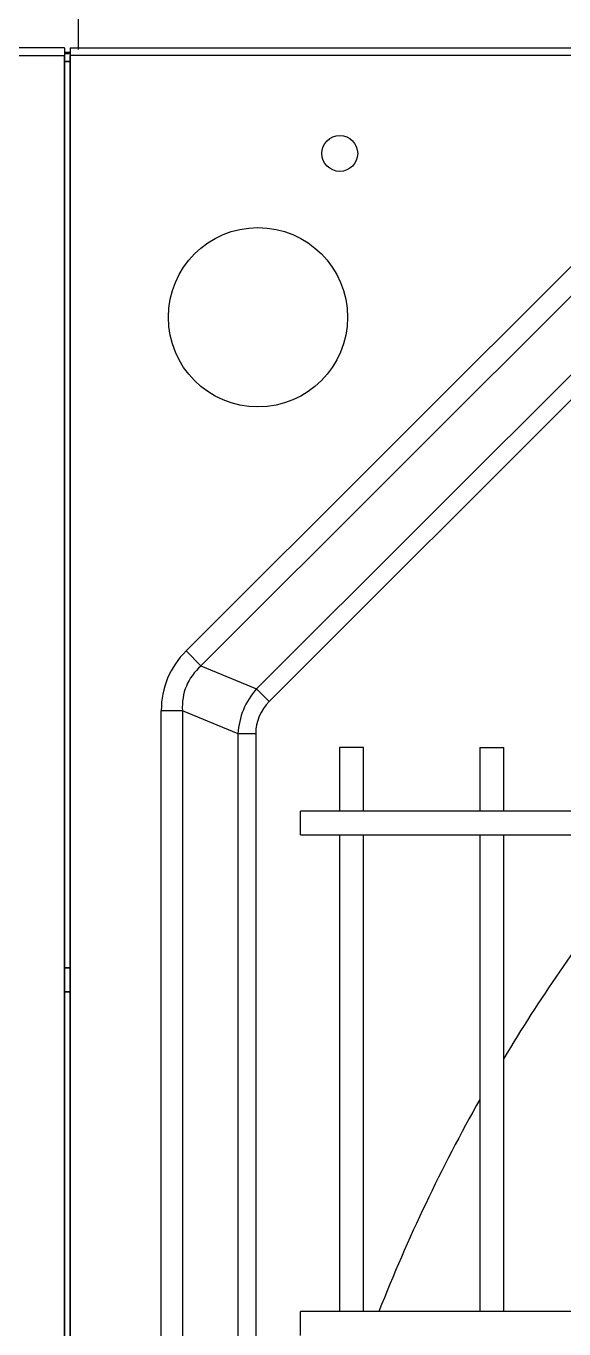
# Model space of a CAD drawing. Header units: millimetres. Extents: x 0 to 504600, y 0 to 118800.
# Drawn here: x 434015.5 to 434105.5, y 46226 to 46444 of the extents above; entities that cross this region are included whole.
import ezdxf

# ---------------------------------------------------------------- set-up
doc = ezdxf.new("R2010")
doc.units = ezdxf.units.MM
doc.header["$LTSCALE"] = 200
doc.layers.add('LG-AIRCON', color=240, linetype='Continuous')
doc.layers.add('LG-RLRG', color=3, linetype='Continuous')

# ---------------------------------------------------------------- blocks, each defined once
blk = doc.blocks.new('UXC')
at = {"layer": 'LG-AIRCON', "color": 0}
for p, q in [((390.35, 733), (390.35, 30)), ((390.35, 30), (390.35, 733)), ((391.35, 30), (391.35, 733)), ((391.35, 733), (391.35, 30)), ((371.59, 110.97), (371.59, 650.97)), ((375.12, 650.97), (375.12, 110.97)), ((359.31, 114.82), (359.31, 647.11)), ((362.28, 647.11), (362.28, 114.82)), ((351.81, 215.5), (351.81, 213.5)), ((317.8, 211.5), (317.8, 131.75)), ((321.8, 131.75), (321.8, 211.5)), ((351.81, 213.5), (351.81, 211.5)), ((-393.71, 211.5), (351.81, 211.5)), ((341.3, 211.5), (341.3, 131.75)), ((345.3, 131.75), (345.3, 211.5)), ((391.36, 158), (390.35, 158)), ((390.35, 158), (391.35, 158)), ((391.36, 154), (390.35, 154)), ((390.35, 154), (391.35, 154)), ((351.81, 131.75), (-393.71, 131.75)), ((351.81, 131.75), (351.81, 129.75)), ((351.81, 129.75), (351.81, 127.75)), ((-393.71, 127.75), (351.81, 127.75)), ((317.8, 127.75), (317.8, 117.09)), ((321.8, 117.09), (321.8, 127.75)), ((341.3, 127.75), (341.3, 117.09)), ((345.3, 117.09), (345.3, 127.75)), ((321.8, 117.09), (317.8, 117.09)), ((341.3, 117.09), (345.3, 117.09)), ((359.31, 114.82), (362.28, 114.82)), ((362.28, 114.82), (371.59, 110.97)), ((289.56, 41.97), (357.07, 109.42)), ((357.07, 109.42), (359.17, 107.32)), ((371.59, 110.97), (375.12, 110.97)), ((359.17, 107.32), (291.66, 39.87)), ((368.48, 103.46), (359.17, 107.32)), ((295.51, 30.57), (368.48, 103.46)), ((368.48, 103.46), (370.98, 100.96)), ((370.98, 100.96), (298.01, 28.07)), ((390.35, 30), (390.35, 1.3)), ((390.35, 1.3), (390.35, 30)), ((391.35, 1.3), (391.35, 30)), ((391.35, 30), (391.35, 1.3)), ((390.35, 2.3), (391.35, 2.3)), ((391.35, 2.3), (390.35, 2.3)), ((-390.35, 1.3), (390.35, 1.3)), ((390.35, 0), (-390.35, 0)), ((390.35, 0), (390.35, 1.3)), ((390.35, 0), (390.35, 1.3)), ((391.35, 1), (390.35, 1)), ((390.35, 1), (391.35, 1)), ((390.35, 0.8), (391.35, 0.8)), ((391.35, 0.8), (390.35, 0.8)), ((391.35, 0), (391.35, 1.3)), ((391.35, 0), (391.35, 1.3)), ((1168.46, 1.3), (391.35, 1.3)), ((391.35, 0), (1168.46, 0))]:
    blk.add_line(p, q, dxfattribs=at)
for centre, radius in [((358.94, 45.11), 15), ((345.25, 17.7), 3)]:
    blk.add_circle(centre, radius, dxfattribs=at)
for start, end in [(330.5807, 338.4896), (322.0549, 328.9823)]:
    blk.add_arc((73.55, 316), 285, start, end, dxfattribs=at)
for centre, major_axis, ratio in [((344.04, 117.99), (-14.7, 6.09), 0.678562), ((344.04, 117.99), (-17.34, 7.19), 0.799319), ((346.84, 116.83), (-24.09, 9.99), 0.575125), ((346.84, 116.83), (-27.23, 11.29), 0.678562)]:
    blk.add_ellipse(centre, major_axis=major_axis, ratio=ratio, start_param=2.867416, end_param=3.415769, dxfattribs=at)

msp = doc.modelspace()

# ---------------------------------------------------------------- linework, layer by layer
at = {"layer": 'LG-RLRG'}
msp.add_line((434024.22, 46903.42), (434024.22, 46440.12), dxfattribs=at)

# ---------------------------------------------------------------- block references
at = {"layer": 'LG-AIRCON', "color": 200, "rotation": 180}
msp.add_blockref('UXC', (434413.27, 46440.42), dxfattribs=at)

doc.saveas('drawing.dxf')
